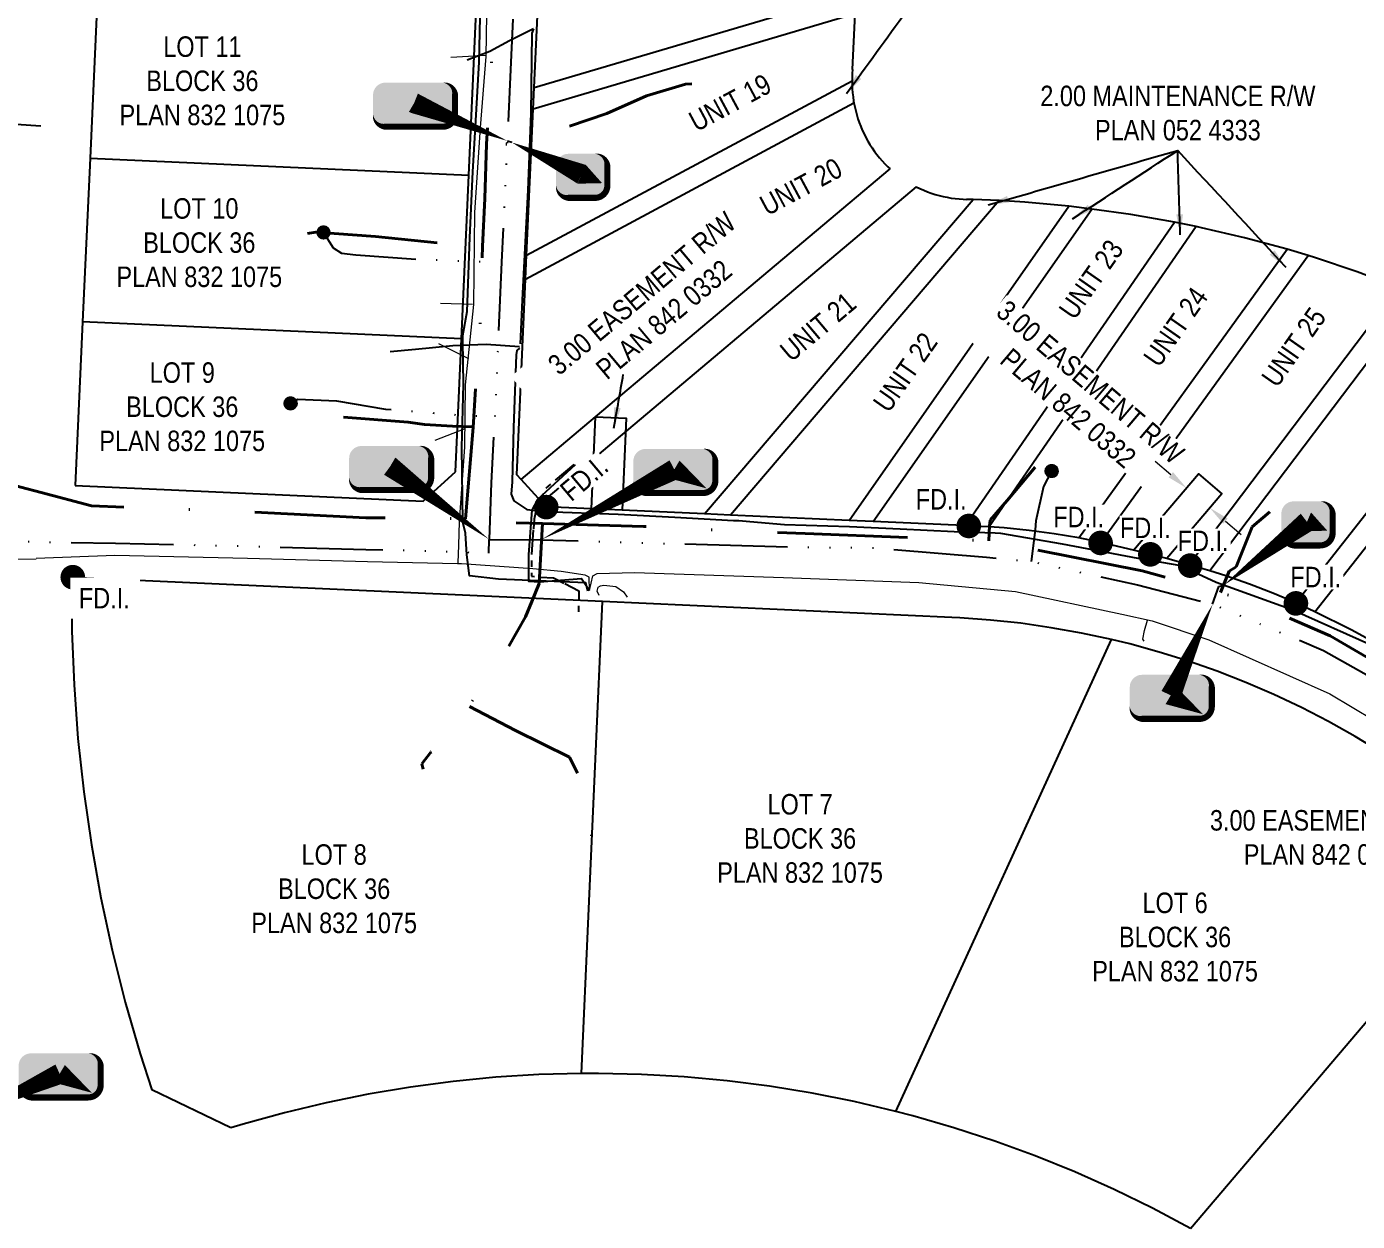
# Model space of a CAD drawing. Extents: x -125270 to -123996, y 6484594 to 6485518.
# Drawn here: x -124976.3 to -124846.5, y 6484872.9 to 6484989.4 of the extents above; entities that cross this region are included whole.
import ezdxf
from ezdxf.enums import TextEntityAlignment as Align

# ---------------------------------------------------------------- set-up
doc = ezdxf.new("R2010")
doc.units = 0
doc.header["$LTSCALE"] = 5
for name, pattern in [('COOP2', [10, 5, -1, 0, -1, 0, -1, 0, -1, 0, -1]), ('DASHDOT', [25.4, 12.7, -6.35, 0, -6.35]), ('POWERLINE5', [7.8, 2.4, -0.6, 0.6, -0.6, 0.6, -0.6, 2.4])]:
    doc.linetypes.add(name, pattern=pattern)
doc.layers.add('AS-FIBRE-OPTIC-TELUS', color=7, linetype='foc-FIBREOP', lineweight=9, true_color=0xff9c38)
for name, color, linetype in [('AS-POWER-EXISTING', 72, 'POWERLINE5'), ('AS-SYMBOL', 7, 'Continuous'), ('AS-TELEPHONE-TELUS', 224, 'foc-TEL'), ('F-RW', 190, 'Continuous'), ('L-MON', 1, 'Continuous'), ('L-TITLEDB', 4, 'Continuous'), ('L-TITLEDB-T', 4, 'Continuous'), ('P-APEX RECON PAY ITEMS', 240, 'Continuous'), ('P-APEX RECON-URBAN', 30, 'COOP2')]:
    doc.layers.add(name, color=color, linetype=linetype)
doc.layers.add('AS-RECON EXISTING', color=151, linetype='DASHDOT', lineweight=40)
doc.layers.add('F-RW-T', color=190, linetype='Continuous', lineweight=9)
doc.layers.add('AS-TELEPHONE-NORTHERN', color=7, linetype='foc-TEL', true_color=0xe8175d)
doc.styles.add('1.8', font='ARIALN.TTF', dxfattribs={"height": 1.8})
doc.styles.add('80L', font='ARIALN.TTF', dxfattribs={"height": 2})
doc.styles.add('foc-LtypeFont', font='ARIALN.TTF', dxfattribs={"height": 7.35})
doc.styles.get("Standard").update_dxf_attribs({"font": 'ARIALN.TTF'})
doc.linetypes.add('foc-FIBREOP', pattern='A,10,-1,["FO",foc-LtypeFont,S=0.2,R=0,X=-0.5,Y=-0.75],-2.75', length=13.75)
doc.linetypes.add('foc-TEL', pattern='A,2,-1,["T",foc-LtypeFont,S=0.2,R=0,X=-0.425,Y=-0.75],-1.24,8', length=12.24)
doc.dimstyles.new('Compass 1 000', dxfattribs={"dimtxt": 1.8, "dimasz": 2, "dimexe": 0.2, "dimexo": 0.0625, "dimgap": 0.5, "dimtad": 0, "dimtih": 1, "dimtoh": 1, "dimzin": 0, "dimdsep": 46, "dimtxsty": '1.8', "dimcen": 0.1, "dimse1": 1, "dimse2": 1, "dimclrd": 256, "dimclrt": 256, "dimaunit": 1, "dimadec": 4, "dimazin": 0, "dimtfac": 0.06, "dimtofl": 0, "dimtmove": 0, "dimatfit": 0, "dimfxl": 0.2, "dimtolj": 1, "dimtzin": 0, "dimlwd": -1, "dimarcsym": 0})

# ---------------------------------------------------------------- blocks, each defined once
blk = doc.blocks.new('fdia')
at = {"color": 255, "const_width": 1}
blk.add_lwpolyline([(-0.5, 0, 1), (0.5, 0, 1)], format="xyb", close=True, dxfattribs=at)
blk = doc.blocks.new('Fdiaa')
blk.add_blockref('fdia', (0, 0))
blk = doc.blocks.new('fdib')
at = {"color": 1, "const_width": 1.6}
blk.add_lwpolyline([(-0.4, 0, 1), (0.4, 0, 1)], format="xyb", close=True, dxfattribs=at)
at = {"color": 1}
blk.add_circle((0, 0), 0.8, dxfattribs=at)
blk = doc.blocks.new('Fdibb')
blk.add_blockref('fdib', (0, 0))
blk = doc.blocks.new('fdicc')
for name in ['Fdibb', 'Fdiaa']:
    blk.add_blockref(name, (0, 0))
blk = doc.blocks.new('FDI')
blk.add_blockref('fdicc', (0, 0))
blk = doc.blocks.new('RISER')
h = blk.add_hatch(color=255)
h.dxf.hatch_style = 1
edge = h.paths.add_edge_path()
edge.add_arc((0, 0), 0.7, 0, 360)
blk.add_hatch(color=13).paths.add_polyline_path([(0.58, -0.15), (-0.58, -0.15, 0.774597)])
at = {"color": 13}
blk.add_line((-0.58, -0.15), (0.58, -0.15), dxfattribs=at)
blk.add_circle((0, 0), 0.6, dxfattribs=at)
blk = doc.blocks.new('*U614')
at = {"true_color": 0xffffa8}
h = blk.add_hatch(color=51, dxfattribs=at)
edge = h.paths.add_edge_path()
edge.add_line((-14, -11.5), (14, -11.5))
edge.add_arc((14, -5.5), 6, 270, 360)
edge.add_line((20, -5.5), (20, 4))
edge.add_arc((14, 4), 6, 0, 90)
edge.add_line((14, 10), (-14, 10))
edge.add_arc((-14, 4), 6, 90, 180)
edge.add_line((-20, 4), (-20, -5.5))
edge.add_arc((-14, -5.5), 6, 180, 270)
at = {"color": 240, "flags": 128}
blk.add_lwpolyline([(-14, -11.5, 3, 3, 0), (14, -11.5, 3, 3, 0.414214), (20, -5.5, 3, 3, 0), (20, 4, 3, 0, 0.414214), (14, 10, 0, 0, 0), (-14, 10, 0, 0, 0.414214), (-20, 4, 0, 0, 0), (-20, -5.5, 0, 3, 0.414214)], format="xyseb", close=True, dxfattribs=at)
for points in [[(45.6, -18.45, 0, 10, 0), (0, 0, 5, 5, 0)], [(15.69, -9.24, 0, 10, 0), (0, 0, 5, 5, 0)]]:
    blk.add_lwpolyline(points, format="xyseb", dxfattribs=at)
at = {"color": 4, "lineweight": 30, "flags": 104}
blk.add_attdef('OTHER', text='', height=10, dxfattribs=at).set_placement((-0.29, 0), align=Align.MIDDLE_CENTER)
blk = doc.blocks.new('*U615')
at = {"true_color": 0xffffa8}
h = blk.add_hatch(color=51, dxfattribs=at)
edge = h.paths.add_edge_path()
edge.add_line((-6.5, -11.5), (6.5, -11.5))
edge.add_arc((6.5, -5.5), 6, 270, 360)
edge.add_line((12.5, -5.5), (12.5, 4))
edge.add_arc((6.5, 4), 6, 0, 90)
edge.add_line((6.5, 10), (-6.5, 10))
edge.add_arc((-6.5, 4), 6, 90, 180)
edge.add_line((-12.5, 4), (-12.5, -5.5))
edge.add_arc((-6.5, -5.5), 6, 180, 270)
at = {"color": 240, "flags": 128}
for points in [[(-34.15, 15.55, 0, 10, 0), (0, 0, 5, 5, 0)], [(9.93, -4.32, 0, 10, 0), (0, 0, 5, 5, 0)]]:
    blk.add_lwpolyline(points, format="xyseb", dxfattribs=at)
blk.add_lwpolyline([(-6.5, -11.5, 3, 3, 0), (6.5, -11.5, 3, 3, 0.414214), (12.5, -5.5, 3, 3, 0), (12.5, 4, 3, 0, 0.414214), (6.5, 10, 0, 0, 0), (-6.5, 10, 0, 0, 0.414214), (-12.5, 4, 0, 0, 0), (-12.5, -5.5, 0, 3, 0.414214)], format="xyseb", close=True, dxfattribs=at)
at = {"color": 4, "lineweight": 30, "flags": 104}
blk.add_attdef('OTHER', text='', height=10, dxfattribs=at).set_placement((-0.29, 0), align=Align.MIDDLE_CENTER)
blk = doc.blocks.new('*U616')
at = {"true_color": 0xffffa8}
h = blk.add_hatch(color=51, dxfattribs=at)
edge = h.paths.add_edge_path()
edge.add_line((-14, -11.5), (14, -11.5))
edge.add_arc((14, -5.5), 6, 270, 360)
edge.add_line((20, -5.5), (20, 4))
edge.add_arc((14, 4), 6, 0, 90)
edge.add_line((14, 10), (-14, 10))
edge.add_arc((-14, 4), 6, 90, 180)
edge.add_line((-20, 4), (-20, -5.5))
edge.add_arc((-14, -5.5), 6, 180, 270)
at = {"color": 240, "flags": 128}
blk.add_lwpolyline([(-14, -11.5, 3, 3, 0), (14, -11.5, 3, 3, 0.414214), (20, -5.5, 3, 3, 0), (20, 4, 3, 0, 0.414214), (14, 10, 0, 0, 0), (-14, 10, 0, 0, 0.414214), (-20, 4, 0, 0, 0), (-20, -5.5, 0, 3, 0.414214)], format="xyseb", close=True, dxfattribs=at)
for points in [[(48.37, -35.62, 0, 10, 0), (0, 0, 5, 5, 0)], [(15.69, -9.24, 0, 10, 0), (0, 0, 5, 5, 0)]]:
    blk.add_lwpolyline(points, format="xyseb", dxfattribs=at)
at = {"color": 4, "lineweight": 30, "flags": 104}
blk.add_attdef('OTHER', text='', height=10, dxfattribs=at).set_placement((-0.29, 0), align=Align.MIDDLE_CENTER)
blk = doc.blocks.new('*U617')
at = {"true_color": 0xffffa8}
h = blk.add_hatch(color=51, dxfattribs=at)
edge = h.paths.add_edge_path()
edge.add_line((-14, -11.5), (14, -11.5))
edge.add_arc((14, -5.5), 6, 270, 360)
edge.add_line((20, -5.5), (20, 4))
edge.add_arc((14, 4), 6, 0, 90)
edge.add_line((14, 10), (-14, 10))
edge.add_arc((-14, 4), 6, 90, 180)
edge.add_line((-20, 4), (-20, -5.5))
edge.add_arc((-14, -5.5), 6, 180, 270)
at = {"color": 240, "flags": 128}
blk.add_lwpolyline([(-14, -11.5, 3, 3, 0), (14, -11.5, 3, 3, 0.414214), (20, -5.5, 3, 3, 0), (20, 4, 3, 0, 0.414214), (14, 10, 0, 0, 0), (-14, 10, 0, 0, 0.414214), (-20, 4, 0, 0, 0), (-20, -5.5, 0, 3, 0.414214)], format="xyseb", close=True, dxfattribs=at)
for points in [[(-65.09, -34.36, 0, 10, 0), (0, 0, 5, 5, 0)], [(15.69, -9.24, 0, 10, 0), (0, 0, 5, 5, 0)]]:
    blk.add_lwpolyline(points, format="xyseb", dxfattribs=at)
at = {"color": 4, "lineweight": 30, "flags": 104}
blk.add_attdef('OTHER', text='', height=10, dxfattribs=at).set_placement((-0.29, 0), align=Align.MIDDLE_CENTER)
blk = doc.blocks.new('*U619')
at = {"true_color": 0xffffa8}
h = blk.add_hatch(color=51, dxfattribs=at)
edge = h.paths.add_edge_path()
edge.add_line((-6.5, -11.5), (6.5, -11.5))
edge.add_arc((6.5, -5.5), 6, 270, 360)
edge.add_line((12.5, -5.5), (12.5, 4))
edge.add_arc((6.5, 4), 6, 0, 90)
edge.add_line((6.5, 10), (-6.5, 10))
edge.add_arc((-6.5, 4), 6, 90, 180)
edge.add_line((-12.5, 4), (-12.5, -5.5))
edge.add_arc((-6.5, -5.5), 6, 180, 270)
at = {"color": 240, "flags": 128}
blk.add_lwpolyline([(-6.5, -11.5, 3, 3, 0), (6.5, -11.5, 3, 3, 0.414214), (12.5, -5.5, 3, 3, 0), (12.5, 4, 3, 0, 0.414214), (6.5, 10, 0, 0, 0), (-6.5, 10, 0, 0, 0.414214), (-12.5, 4, 0, 0, 0), (-12.5, -5.5, 0, 3, 0.414214)], format="xyseb", close=True, dxfattribs=at)
for points in [[(-40.6, -30.86, 0, 10, 0), (0, 0, 5, 5, 0)], [(9.93, -4.32, 0, 10, 0), (0, 0, 5, 5, 0)]]:
    blk.add_lwpolyline(points, format="xyseb", dxfattribs=at)
at = {"color": 4, "lineweight": 30, "flags": 104}
blk.add_attdef('OTHER', text='', height=10, dxfattribs=at).set_placement((-0.29, 0), align=Align.MIDDLE_CENTER)
blk = doc.blocks.new('*U618')
at = {"true_color": 0xffffa8}
h = blk.add_hatch(color=51, dxfattribs=at)
edge = h.paths.add_edge_path()
edge.add_line((-14, -11.5), (14, -11.5))
edge.add_arc((14, -5.5), 6, 270, 360)
edge.add_line((20, -5.5), (20, 4))
edge.add_arc((14, 4), 6, 0, 90)
edge.add_line((14, 10), (-14, 10))
edge.add_arc((-14, 4), 6, 90, 180)
edge.add_line((-20, 4), (-20, -5.5))
edge.add_arc((-14, -5.5), 6, 180, 270)
at = {"color": 240, "flags": 128}
for points in [[(20.42, 44.42, 0, 10, 0), (0, 0, 5, 5, 0)], [(15.69, -9.24, 0, 10, 0), (0, 0, 5, 5, 0)]]:
    blk.add_lwpolyline(points, format="xyseb", dxfattribs=at)
blk.add_lwpolyline([(-14, -11.5, 3, 3, 0), (14, -11.5, 3, 3, 0.414214), (20, -5.5, 3, 3, 0), (20, 4, 3, 0, 0.414214), (14, 10, 0, 0, 0), (-14, 10, 0, 0, 0.414214), (-20, 4, 0, 0, 0), (-20, -5.5, 0, 3, 0.414214)], format="xyseb", close=True, dxfattribs=at)
at = {"color": 4, "lineweight": 30, "flags": 104}
blk.add_attdef('OTHER', text='', height=10, dxfattribs=at).set_placement((-0.29, 0), align=Align.MIDDLE_CENTER)
blk = doc.blocks.new('*U641')
at = {"true_color": 0xffffa8}
h = blk.add_hatch(color=51, dxfattribs=at)
edge = h.paths.add_edge_path()
edge.add_line((-14, -11.5), (14, -11.5))
edge.add_arc((14, -5.5), 6, 270, 360)
edge.add_line((20, -5.5), (20, 4))
edge.add_arc((14, 4), 6, 0, 90)
edge.add_line((14, 10), (-14, 10))
edge.add_arc((-14, 4), 6, 90, 180)
edge.add_line((-20, 4), (-20, -5.5))
edge.add_arc((-14, -5.5), 6, 180, 270)
at = {"color": 240, "flags": 128}
blk.add_lwpolyline([(-14, -11.5, 3, 3, 0), (14, -11.5, 3, 3, 0.414214), (20, -5.5, 3, 3, 0), (20, 4, 3, 0, 0.414214), (14, 10, 0, 0, 0), (-14, 10, 0, 0, 0.414214), (-20, 4, 0, 0, 0), (-20, -5.5, 0, 3, 0.414214)], format="xyseb", close=True, dxfattribs=at)
for points in [[(-50.62, -22.8, 0, 10, 0), (0, 0, 5, 5, 0)], [(15.69, -9.24, 0, 10, 0), (0, 0, 5, 5, 0)]]:
    blk.add_lwpolyline(points, format="xyseb", dxfattribs=at)
at = {"color": 4, "lineweight": 30, "flags": 104}
blk.add_attdef('OTHER', text='', height=10, dxfattribs=at).set_placement((-0.29, 0), align=Align.MIDDLE_CENTER)

msp = doc.modelspace()

# ---------------------------------------------------------------- linework, layer by layer
at = {"layer": 'AS-FIBRE-OPTIC-TELUS', "ltscale": 0.2, "flags": 128}
for points in [[(-124972.165, 6485214.429), (-124964.029, 6485205.454), (-124960.994, 6485202.074), (-124956.632, 6485196.54), (-124952.099, 6485190.029), (-124946.732, 6485181.457), (-124943.605, 6485175.897), (-124940.15, 6485168.964), (-124938.691, 6485165.218), (-124937.276, 6485162.337), (-124934.532, 6485155.477), (-124931.728, 6485146.335), (-124929.576, 6485137.846), (-124928.687, 6485131.471), (-124928.07, 6485129.261), (-124927.854, 6485126.714), (-124927.594, 6485121.755), (-124926.902, 6485118.532), (-124926.289, 6485114.466), (-124925.871, 6485109.737), (-124925.271, 6485104.07), (-124925.458, 6485096.416), (-124925.91, 6485087.108), (-124926.576, 6485076.794), (-124926.591, 6485071.653), (-124926.897, 6485064.964), (-124927.201, 6485054.804), (-124927.519, 6485046.204), (-124928.151, 6485036.179), (-124928.83, 6485031.946), (-124929.659, 6485026.302), (-124930.008, 6485017.487), (-124930.64, 6485006.921), (-124930.933, 6485002.789), (-124930.783, 6484999.474), (-124931.413, 6484992.657), (-124931.526, 6484986.509), (-124932.087, 6484979.574), (-124932.62, 6484971.288), (-124932.712, 6484962.314), (-124933.532, 6484954.471), (-124933.593, 6484948.413), (-124934.13, 6484941.097), (-124934.18, 6484938.815), (-124934.268, 6484937.095)], [(-124931.502, 6484986.586), (-124934.944, 6484986.406)], [(-124932.813, 6484962.295), (-124935.934, 6484962.404)], [(-124933.184, 6484957.018), (-124936.113, 6484958.458)], [(-124933.571, 6484950.189), (-124936.494, 6484949.046)], [(-124921.415, 6484934.406), (-124921.432, 6484935.718), (-124921.845, 6484935.903), (-124924.188, 6484936.256), (-124926.924, 6484936.517), (-124933.882, 6484936.996), (-124934.294, 6484937.02), (-124943.051, 6484937.204), (-124954.751, 6484937.516), (-124967.693, 6484937.822), (-124975.37, 6484937.515)], [(-124988.455, 6484892.354), (-124987.745, 6484892.842), (-124987.532, 6484893.557), (-124989.175, 6484900.663), (-124990.757, 6484911.024), (-124991.421, 6484919.155), (-124991.936, 6484927.294), (-124992.328, 6484934.242), (-124992.24, 6484937.519), (-124981.887, 6484937.385), (-124975.376, 6484937.487)], [(-124921.42, 6484934.399), (-124921.074, 6484935.838), (-124920.663, 6484936.05), (-124917.027, 6484936.149), (-124902.474, 6484935.666), (-124889.293, 6484935.178), (-124879.867, 6484934.311), (-124869.488, 6484932.094), (-124866.541, 6484931.434), (-124860.991, 6484929.601), (-124849.186, 6484924.327), (-124842.657, 6484920.424), (-124832.315, 6484913.422), (-124820.126, 6484903.596), (-124811.644, 6484896.228), (-124807.097, 6484892.391), (-124801.239, 6484886.902), (-124794.203, 6484880.954), (-124788.827, 6484876.641), (-124784.345, 6484873.305), (-124783.673, 6484872.42), (-124783.484, 6484871.807), (-124783.507, 6484870.95), (-124784.225, 6484870.01)], [(-124920.458, 6484933.926), (-124920.67, 6484934.351), (-124920.571, 6484934.716), (-124920.347, 6484934.856), (-124920.026, 6484934.919), (-124918.826, 6484934.804), (-124918.098, 6484934.264), (-124917.732, 6484933.755)], [(-124867.314, 6484929.453), (-124867.454, 6484929.67), (-124867.29, 6484930.498), (-124866.975, 6484931.508)]]:
    msp.add_lwpolyline(points, dxfattribs=at)
at = {"layer": 'AS-POWER-EXISTING', "ltscale": 0.2, "flags": 128}
for points in [[(-124993.065, 6484980.56), (-124990.205, 6484980.816), (-124988.618, 6484980.58), (-124974.764, 6484979.719)], [(-124922.923, 6484946.708), (-124925.654, 6484944.391), (-124926.559, 6484942.596), (-124926.819, 6484941.379), (-124927.081, 6484937.525), (-124927.072, 6484935.809), (-124926.54, 6484935.741), (-124924.906, 6484935.635), (-124922.455, 6484934.388), (-124922.474, 6484932.301)]]:
    msp.add_lwpolyline(points, dxfattribs=at)
at = {"layer": 'AS-RECON EXISTING', "ltscale": 0.2, "flags": 128}
for points in [[(-124933.505, 6484941.413), (-124932.753, 6484950.316), (-124932.506, 6484954.642), (-124932.041, 6484960.864), (-124931.842, 6484967.972), (-124931.628, 6484972.655), (-124931.456, 6484977.938), (-124931.164, 6484982.947), (-124930.778, 6484988.778), (-124930.255, 6484998.386), (-124930.267, 6484999.689), (-124930.14, 6485005.557), (-124930.02, 6485006.924), (-124929.861, 6485008.558), (-124929.781, 6485009.893), (-124929.651, 6485013.799), (-124929.414, 6485020.493), (-124929.138, 6485025.183), (-124928.889, 6485031.235), (-124928.624, 6485037.863), (-124928.408, 6485042.857), (-124928.298, 6485046.299), (-124928.099, 6485050.609), (-124927.867, 6485053.9), (-124927.39, 6485059.136), (-124927.231, 6485062.522), (-124927.217, 6485065.707), (-124927.203, 6485068.168), (-124927.192, 6485071.254), (-124927.089, 6485076.793), (-124926.827, 6485086.54), (-124926.472, 6485090.292), (-124926.242, 6485096.422), (-124926.109, 6485100.064), (-124925.861, 6485105.35), (-124925.854, 6485109.497), (-124925.968, 6485112.852), (-124926.263, 6485117.256), (-124926.391, 6485118.946), (-124926.577, 6485122.973), (-124927.523, 6485130.462), (-124928.402, 6485135.289), (-124928.685, 6485136.666), (-124929.674, 6485141.373), (-124931.524, 6485147.733), (-124932.645, 6485151.526), (-124933.898, 6485155.378), (-124935.39, 6485159.305), (-124939.256, 6485168.751), (-124940.755, 6485172.034), (-124941.334, 6485173.056), (-124944.402, 6485178.941), (-124947.821, 6485184.626), (-124950.355, 6485188.675), (-124951.174, 6485190.011), (-124955.28, 6485195.881), (-124956.223, 6485197.077), (-124957.759, 6485199.555), (-124959.946, 6485202.03), (-124961.444, 6485203.803), (-124963.148, 6485206.115), (-124966.752, 6485210.403), (-124971.408, 6485215.011), (-124972.287, 6485215.912), (-124973.679, 6485217.286), (-124974.971, 6485218.611), (-124980.649, 6485223.036), (-124987.228, 6485228.185), (-124995.097, 6485233.505), (-125003.243, 6485238.366), (-125008.462, 6485241.298), (-125009.369, 6485241.821), (-125012.344, 6485243.109), (-125018.946, 6485246.133), (-125024.942, 6485248.603), (-125031.873, 6485250.919), (-125035.607, 6485252.183), (-125038.291, 6485253.055), (-125047.857, 6485255.271), (-125057.939, 6485256.851), (-125065.018, 6485257.816), (-125074.701, 6485258.549), (-125086.294, 6485258.885), (-125087.82, 6485259.073), (-125091.44, 6485259.315), (-125102.132, 6485259.542)], [(-124911.414, 6484983.824), (-124912.06, 6484983.796), (-124915.838, 6484982.672), (-124919.711, 6484980.946), (-124923.45, 6484979.665), (-124926.224, 6484978.887), (-124927.969, 6484978.436), (-124929.562, 6484977.928), (-124930.586, 6484977.942), (-124931.416, 6484977.99)], [(-124948.912, 6484969.236), (-124948.111, 6484969.351), (-124942.27, 6484968.922), (-124935.364, 6484968.215), (-124933.083, 6484967.945), (-124931.863, 6484967.986)], [(-124552.438, 6484894.066), (-124555.663, 6484890.231), (-124560.559, 6484884.41), (-124564.029, 6484880.374), (-124567.622, 6484876.218), (-124570.27, 6484873.192), (-124579.018, 6484862.86), (-124587.368, 6484852.933), (-124590.918, 6484849.093), (-124595.652, 6484843.309), (-124601.859, 6484835.451), (-124608.743, 6484827.845), (-124614.999, 6484820.254), (-124624.179, 6484809.226), (-124631.115, 6484802.579), (-124632.492, 6484801.59), (-124640.65, 6484796.018), (-124643.859, 6484794.156), (-124648.595, 6484792.599), (-124657.654, 6484790.864), (-124664.177, 6484790.654), (-124671.779, 6484791.382), (-124677.544, 6484792.57), (-124682.272, 6484794.111), (-124685.901, 6484795.659), (-124689.157, 6484797.747), (-124692.446, 6484800.334), (-124697.532, 6484804.947), (-124703.548, 6484809.916), (-124710.018, 6484815.425), (-124715.565, 6484820.186), (-124720.838, 6484824.648), (-124728.945, 6484831.632), (-124732.665, 6484834.928), (-124734.479, 6484836.429), (-124743.398, 6484843.818), (-124751.098, 6484850.452), (-124751.138, 6484850.449), (-124756.415, 6484855.365), (-124764.989, 6484862.578), (-124776.197, 6484871.825), (-124790.881, 6484884.479), (-124792.716, 6484885.768), (-124799.129, 6484891.068), (-124801.576, 6484893.283), (-124809.248, 6484899.914), (-124818.229, 6484907.42), (-124825.109, 6484913.515), (-124829.805, 6484917.345), (-124834.699, 6484920.971), (-124841.432, 6484925.454), (-124849.177, 6484929.982), (-124856.348, 6484933.079), (-124859.847, 6484934.192), (-124867.504, 6484936.324), (-124882.462, 6484939.269), (-124886.587, 6484939.422), (-124900.376, 6484939.968), (-124908.326, 6484940.281), (-124916.138, 6484940.659), (-124925.988, 6484940.954), (-124929.541, 6484941.025), (-124933.481, 6484941.416), (-124943.239, 6484941.51), (-124955.094, 6484942.083), (-124969.972, 6484942.676), (-124974.897, 6484943.975), (-124976.863, 6484944.495), (-124990.129, 6484948.041), (-124993.772, 6484948.908), (-124993.786, 6484948.888), (-124999.587, 6484949.695), (-125000.762, 6484949.834), (-125003.674, 6484950.205), (-125004.808, 6484950.322), (-125010.519, 6484950.881), (-125014.084, 6484951.749), (-125022.278, 6484952.301), (-125025.205, 6484952.836), (-125028.633, 6484953.429), (-125032.727, 6484954.725), (-125038.061, 6484955.265), (-125044.894, 6484956.251), (-125048.597, 6484956.665), (-125053.805, 6484957.362), (-125061.569, 6484958.364), (-125062.924, 6484957.617), (-125066.982, 6484956.144), (-125075.011, 6484957.508), (-125076.985, 6484957.635), (-125079.677, 6484957.84), (-125081.667, 6484958.062)], [(-124932.76, 6484950.361), (-124934.76, 6484950.433), (-124937.488, 6484950.614), (-124939.101, 6484950.83), (-124946.883, 6484951.427), (-124950.588, 6484952.589)], [(-124882.459, 6484939.262), (-124882.395, 6484940.731), (-124882.34, 6484941.278), (-124880.657, 6484943.195), (-124877.947, 6484946.43)], [(-124855.045, 6484942.071), (-124856.764, 6484940.61), (-124858.344, 6484936.728), (-124859.02, 6484936.306), (-124859.85, 6484934.2)], [(-124925.991, 6484940.977), (-124926.305, 6484935.094), (-124927.018, 6484933.338), (-124927.661, 6484931.847), (-124929.711, 6484928.22), (-124931.831, 6484924.968), (-124934.502, 6484921.426), (-124936.87, 6484918.626), (-124937.777, 6484917.486), (-124937.644, 6484916.974)], [(-124933.122, 6484923.082), (-124928.643, 6484920.75), (-124923.354, 6484918.157), (-124921.114, 6484913.525), (-124921.271, 6484909.155), (-124922.001, 6484907.116)]]:
    msp.add_lwpolyline(points, dxfattribs=at)
at = {"layer": 'AS-TELEPHONE-NORTHERN', "ltscale": 0.2, "flags": 128}
for points in [[(-124926.868, 6484989.197), (-124929.222, 6484988.012), (-124931.137, 6484986.99), (-124933.327, 6484986.124)], [(-124928.136, 6484958.473), (-124927.949, 6484962.751), (-124927.389, 6484973.467), (-124927.109, 6484980.937), (-124927.016, 6484988.764), (-124926.827, 6484989.179)], [(-124928.234, 6484958.169), (-124931.486, 6484958.408), (-124934.731, 6484958.259), (-124938.386, 6484957.919), (-124940.867, 6484957.673)], [(-124928.221, 6484958.049), (-124928.499, 6484957.801), (-124928.55, 6484957.394), (-124928.808, 6484950.3), (-124928.967, 6484944.997), (-124929.05, 6484943.816), (-124928.8, 6484943.159), (-124927.521, 6484942.294), (-124925.801, 6484942.108), (-124918.622, 6484941.843), (-124913.084, 6484941.565), (-124907.373, 6484941.249), (-124906.846, 6484941.232), (-124905.756, 6484941.122), (-124902.396, 6484940.849), (-124896.056, 6484940.664), (-124891.1, 6484940.415), (-124885.843, 6484940.15), (-124881.826, 6484940.044), (-124881.311, 6484939.996), (-124875.312, 6484938.944), (-124867.913, 6484937.566), (-124864.289, 6484936.939), (-124863.795, 6484936.829), (-124860.28, 6484935.232), (-124852.812, 6484932.513), (-124845.1, 6484929.085)]]:
    msp.add_lwpolyline(points, dxfattribs=at)
at = {"layer": 'AS-TELEPHONE-TELUS', "ltscale": 0.2, "flags": 128}
for points in [[(-124921.587, 6484934.349), (-124921.78, 6484935.152), (-124930.287, 6484935.502), (-124933.103, 6484935.822), (-124933.363, 6484937.888), (-124933.512, 6484940.014), (-124933.774, 6484941.085), (-124933.866, 6484948.36), (-124933.711, 6484954.529), (-124933.763, 6484958.802), (-124933.749, 6484959.284), (-124933.331, 6484961.629), (-124933.07, 6484968.841), (-124932.796, 6484975.233), (-124932.544, 6484979.655), (-124932.169, 6484985.948), (-124932.074, 6484990.324), (-124932.102, 6484991.049), (-124931.523, 6484996.054), (-124931.475, 6485002.196), (-124930.995, 6485009.639), (-124930.743, 6485014.931), (-124930.395, 6485020.339), (-124930.493, 6485022.751), (-124930.496, 6485023.23), (-124930.229, 6485024.597), (-124930.03, 6485026.488), (-124930.123, 6485028.588), (-124930.142, 6485030.947), (-124929.936, 6485034.42), (-124929.391, 6485040.47), (-124929.094, 6485043.034), (-124929.076, 6485045.309), (-124929.151, 6485048.439), (-124929.139, 6485050.492), (-124929.128, 6485052.047), (-124929.1, 6485054.478), (-124928.97, 6485054.988), (-124928.462, 6485056.638), (-124928.871, 6485059.696), (-124928.842, 6485062.404), (-124928.742, 6485064.513), (-124928.605, 6485066.899), (-124927.785, 6485071.461), (-124928.761, 6485072.795), (-124929.736, 6485074.033), (-124930.516, 6485074.488), (-124932.975, 6485074.735)], [(-124922.814, 6484946.649), (-124926.468, 6484943.299), (-124927.037, 6484942.241), (-124927.351, 6484937.919), (-124927.343, 6484935.33), (-124926.275, 6484935.248), (-124922.203, 6484935.583), (-124921.414, 6484934.398)]]:
    msp.add_lwpolyline(points, dxfattribs=at)
at = {"layer": 'F-RW', "ltscale": 0.2, "flags": 128}
for points in [[(-124926.812, 6484983.47), (-124895.413, 6484992.769)], [(-124927.542, 6484967.105), (-124895.791, 6484984.132)], [(-124910.186, 6484941.871), (-124883.995, 6484972.542)], [(-124896.097, 6484941.234), (-124874.665, 6484971.91)], [(-124884.779, 6484940.722), (-124864.36, 6484970.335)], [(-124873.689, 6484939.529), (-124853.352, 6484967.686)], [(-124862.95, 6484936.916), (-124842.496, 6484963.963)], [(-124852.513, 6484933.189), (-124832.046, 6484959.261)], [(-124921.229, 6484942.371), (-124920.823, 6484951.356), (-124917.827, 6484951.221), (-124918.234, 6484942.235)], [(-124868.333, 6484938.353), (-124862.018, 6484945.78), (-124859.734, 6484943.838), (-124865.096, 6484937.532)]]:
    msp.add_lwpolyline(points, dxfattribs=at)
at = {"layer": 'F-RW-T', "linetype": 'Continuous'}
msp.add_solid([(-124864.494, 6484945.954), (-124864.925, 6484945.446), (-124863.187, 6484944.405)], dxfattribs=at)
at = {"layer": 'L-TITLEDB', "ltscale": 0.2, "flags": 128}
for points in [[(-124925.644, 6484942.57), (-124926.062, 6484943.028), (-124928.085, 6484945.242), (-124928.504, 6484945.701), (-124927.646, 6484964.784), (-124927.542, 6484967.105), (-124926.906, 6484981.358), (-124926.812, 6484983.47), (-124926.107, 6484998.885), (-124926.017, 6485000.881), (-124925.611, 6485009.864), (-124925.521, 6485011.861), (-124925.117, 6485020.844), (-124925.026, 6485022.841), (-124924.621, 6485031.823), (-124924.531, 6485033.82), (-124924.126, 6485042.803), (-124924.036, 6485044.801), (-124923.633, 6485053.783), (-124923.542, 6485055.78), (-124923.137, 6485064.763), (-124923.047, 6485066.759), (-124922.641, 6485075.743), (-124922.127, 6485087.681)], [(-124925.644, 6484942.57), (-124926.062, 6484943.028), (-124928.085, 6484945.242), (-124928.504, 6484945.701), (-124927.646, 6484964.784), (-124927.542, 6484967.105), (-124926.906, 6484981.358), (-124926.812, 6484983.47), (-124926.107, 6484998.885), (-124926.017, 6485000.881), (-124925.611, 6485009.864), (-124925.521, 6485011.861), (-124925.117, 6485020.844), (-124925.026, 6485022.841), (-124924.621, 6485031.823), (-124924.531, 6485033.82), (-124924.126, 6485042.803), (-124924.036, 6485044.801), (-124923.633, 6485053.783), (-124923.542, 6485055.78), (-124923.137, 6485064.763), (-124923.047, 6485066.759), (-124922.641, 6485075.743), (-124922.127, 6485087.681)], [(-124968.685, 6485008.539), (-124969.406, 6484992.566), (-124970.127, 6484976.592), (-124970.848, 6484960.62), (-124971.569, 6484944.646)], [(-124934.494, 6484945.971), (-124933.908, 6484958.949), (-124933.187, 6484974.923), (-124932.466, 6484990.896), (-124931.745, 6485006.869)], [(-124895.506, 6484990.658), (-124926.906, 6484981.358)], [(-124895.747, 6484985.239), (-124895.506, 6484990.658)], [(-124895.747, 6484985.239), (-124895.775, 6484984.842), (-124895.789, 6484984.445), (-124895.791, 6484984.132)], [(-124895.791, 6484984.132), (-124895.789, 6484983.734), (-124895.774, 6484983.337), (-124895.745, 6484982.941), (-124895.701, 6484982.545), (-124895.645, 6484982.152), (-124895.612, 6484981.962)], [(-124927.646, 6484964.784), (-124895.612, 6484981.962)], [(-124895.612, 6484981.962), (-124895.536, 6484981.572), (-124895.447, 6484981.184), (-124895.345, 6484980.8), (-124895.229, 6484980.42), (-124895.1, 6484980.044), (-124894.958, 6484979.672), (-124894.802, 6484979.306), (-124894.635, 6484978.946), (-124894.455, 6484978.591), (-124894.262, 6484978.243), (-124894.058, 6484977.903), (-124893.841, 6484977.569), (-124893.614, 6484977.243), (-124893.374, 6484976.925), (-124893.125, 6484976.616), (-124892.864, 6484976.316), (-124892.593, 6484976.025), (-124892.312, 6484975.743), (-124892.093, 6484975.537)], [(-124970.127, 6484976.592), (-124933.187, 6484974.923)], [(-124928.085, 6484945.242), (-124920.823, 6484951.356), (-124892.093, 6484975.537)], [(-124889.533, 6484973.781), (-124926.062, 6484943.028)], [(-124889.533, 6484973.781), (-124889.175, 6484973.608), (-124888.811, 6484973.447), (-124888.442, 6484973.3), (-124888.068, 6484973.165), (-124887.689, 6484973.044), (-124887.307, 6484972.935), (-124886.921, 6484972.84), (-124886.532, 6484972.759), (-124886.14, 6484972.691), (-124885.746, 6484972.637), (-124885.35, 6484972.597), (-124884.954, 6484972.571), (-124884.649, 6484972.56)], [(-124881.455, 6484972.44), (-124907.657, 6484941.757)], [(-124893.735, 6484941.129), (-124872.418, 6484971.609)], [(-124883.995, 6484972.542), (-124884.649, 6484972.56)], [(-124881.455, 6484972.44), (-124883.995, 6484972.542)], [(-124874.665, 6484971.91), (-124878.956, 6484972.289), (-124881.455, 6484972.44)], [(-124872.418, 6484971.609), (-124874.665, 6484971.91)], [(-124864.36, 6484970.335), (-124868.603, 6484971.074), (-124872.418, 6484971.609)], [(-124862.229, 6484969.906), (-124864.36, 6484970.335)], [(-124862.229, 6484969.906), (-124882.426, 6484940.611)], [(-124853.352, 6484967.686), (-124857.509, 6484968.813), (-124861.703, 6484969.794), (-124862.229, 6484969.906)], [(-124851.325, 6484967.075), (-124853.352, 6484967.686)], [(-124871.538, 6484939.089), (-124851.325, 6484967.075)], [(-124842.496, 6484963.963), (-124846.528, 6484965.478), (-124850.611, 6484966.851), (-124851.325, 6484967.075)], [(-124840.577, 6484963.185), (-124860.897, 6484936.313)], [(-124933.908, 6484958.949), (-124970.848, 6484960.62)], [(-124850.65, 6484932.322), (-124830.224, 6484958.301)], [(-124937.624, 6484943.112), (-124934.494, 6484945.971)], [(-124971.569, 6484944.646), (-124937.624, 6484943.112)], [(-124910.186, 6484941.871), (-124918.234, 6484942.235), (-124919.694, 6484942.295), (-124921.229, 6484942.371), (-124925.644, 6484942.57)], [(-124910.186, 6484941.871), (-124918.234, 6484942.235), (-124919.694, 6484942.295), (-124921.229, 6484942.371), (-124925.644, 6484942.57)], [(-124871.538, 6484939.089), (-124873.689, 6484939.529), (-124876.101, 6484939.94), (-124878.526, 6484940.266), (-124880.961, 6484940.507), (-124882.426, 6484940.611), (-124884.779, 6484940.722), (-124885.673, 6484940.764), (-124893.735, 6484941.129), (-124896.097, 6484941.234), (-124907.657, 6484941.757), (-124910.186, 6484941.871)], [(-124871.538, 6484939.089), (-124873.689, 6484939.529), (-124876.101, 6484939.94), (-124878.525, 6484940.266), (-124880.96, 6484940.507), (-124882.426, 6484940.611), (-124884.779, 6484940.722), (-124885.673, 6484940.764), (-124893.735, 6484941.129), (-124896.097, 6484941.234), (-124907.657, 6484941.757), (-124910.186, 6484941.871)], [(-124862.95, 6484936.916), (-124865.096, 6484937.532), (-124866.938, 6484937.995), (-124868.333, 6484938.353), (-124871.538, 6484939.089)], [(-124862.95, 6484936.916), (-124865.096, 6484937.532), (-124866.938, 6484937.995), (-124868.333, 6484938.353), (-124871.538, 6484939.089)], [(-124831.699, 6484920.789), (-124833.267, 6484922.032), (-124835.242, 6484923.498), (-124837.267, 6484924.894), (-124839.339, 6484926.219), (-124840.933, 6484927.17), (-124842.687, 6484928.171), (-124847.133, 6484930.566), (-124850.65, 6484932.322), (-124852.513, 6484933.189), (-124854.764, 6484934.149), (-124857.047, 6484935.029), (-124859.359, 6484935.83), (-124860.897, 6484936.313), (-124862.95, 6484936.916)], [(-124828.736, 6484918.369), (-124831.282, 6484920.461), (-124831.699, 6484920.789), (-124833.267, 6484922.032), (-124835.242, 6484923.498), (-124837.266, 6484924.894), (-124839.338, 6484926.218), (-124840.933, 6484927.17), (-124842.687, 6484928.171), (-124847.133, 6484930.566), (-124850.65, 6484932.322), (-124852.513, 6484933.189), (-124854.763, 6484934.149), (-124857.046, 6484935.029), (-124859.358, 6484935.829), (-124860.897, 6484936.313), (-124862.95, 6484936.916)], [(-124971.903, 6484935.66), (-124971.887, 6484930.425), (-124971.688, 6484925.194), (-124971.307, 6484919.973), (-124970.743, 6484914.769), (-124969.999, 6484909.588), (-124969.074, 6484904.435), (-124967.97, 6484899.318), (-124966.687, 6484894.243), (-124965.229, 6484889.216), (-124964.1, 6484885.716)], [(-124886.079, 6484931.778), (-124920.135, 6484933.319), (-124971.903, 6484935.66)], [(-124922.177, 6484887.296), (-124920.135, 6484933.319)], [(-124870.506, 6484929.627), (-124873.43, 6484930.255), (-124876.375, 6484930.781), (-124879.336, 6484931.204), (-124882.309, 6484931.523), (-124885.293, 6484931.739), (-124886.079, 6484931.778)], [(-124891.52, 6484883.589), (-124870.506, 6484929.627)], [(-124834.558, 6484911.534), (-124836.866, 6484913.425), (-124839.238, 6484915.235), (-124841.673, 6484916.96), (-124844.166, 6484918.6), (-124846.714, 6484920.151), (-124849.315, 6484921.613), (-124851.966, 6484922.983), (-124854.663, 6484924.259), (-124857.403, 6484925.441), (-124860.182, 6484926.526), (-124862.997, 6484927.514), (-124865.846, 6484928.403), (-124868.723, 6484929.192), (-124870.506, 6484929.627)], [(-124862.793, 6484872.184), (-124831.526, 6484908.943)], [(-124862.793, 6484872.184), (-124866.487, 6484874.153), (-124870.247, 6484875.991), (-124874.069, 6484877.698), (-124877.948, 6484879.27), (-124881.879, 6484880.705), (-124885.859, 6484882.003), (-124889.881, 6484883.16), (-124891.52, 6484883.589), (-124895.597, 6484884.552), (-124899.705, 6484885.372), (-124903.839, 6484886.048), (-124907.994, 6484886.579), (-124912.165, 6484886.965), (-124916.348, 6484887.205), (-124920.536, 6484887.299), (-124922.177, 6484887.296), (-124926.363, 6484887.184), (-124930.543, 6484886.926), (-124934.712, 6484886.522), (-124938.863, 6484885.973), (-124942.994, 6484885.28), (-124947.097, 6484884.442), (-124951.169, 6484883.463), (-124955.203, 6484882.341), (-124956.394, 6484881.981)], [(-124956.394, 6484881.981), (-124964.1, 6484885.716)]]:
    msp.add_lwpolyline(points, dxfattribs=at)
at = {"layer": 'P-APEX RECON-URBAN', "ltscale": 0.4, "flags": 128}
for points in [[(-124931.172, 6484939.381), (-124930.973, 6484944.895), (-124930.618, 6484951.313), (-124929.944, 6484966.422), (-124929.413, 6484978.226), (-124929.039, 6484985.936), (-124928.437, 6484998.758), (-124928.071, 6485006.676), (-124928.013, 6485009.892), (-124927.66, 6485015.22), (-124927.038, 6485029.989), (-124926.835, 6485034.614), (-124926.45, 6485042.749), (-124926.272, 6485045.096), (-124926.118, 6485053.608), (-124926.097, 6485054.509), (-124925.86, 6485064.089), (-124925.847, 6485068.216), (-124925.517, 6485071.051), (-124925.494, 6485076.92), (-124925.229, 6485081.297), (-124924.675, 6485089.411), (-124924.34, 6485096.512), (-124924.195, 6485099.531), (-124924.083, 6485103.825), (-124924.005, 6485109.2), (-124924.059, 6485111.813), (-124924.507, 6485118.519), (-124925.295, 6485126.427), (-124926.834, 6485135.81), (-124928.809, 6485144.515), (-124931.864, 6485154.641), (-124934.399, 6485161.448), (-124939.047, 6485171.877), (-124939.221, 6485172.231), (-124941.525, 6485177.219), (-124943.21, 6485180.189), (-124947.996, 6485188.872), (-124948.883, 6485190.33)], [(-124928.997, 6484978.116), (-124929.413, 6484978.226)], [(-124947.354, 6484969.335), (-124946.396, 6484967.82), (-124945.6, 6484967.319), (-124944.209, 6484967.15), (-124938.153, 6484966.727), (-124932.988, 6484966.521), (-124929.944, 6484966.422)], [(-124950.575, 6484952.653), (-124949.861, 6484953.071), (-124946.098, 6484952.901), (-124941.306, 6484952.092), (-124934.597, 6484951.56), (-124932.529, 6484951.454), (-124930.618, 6484951.313)], [(-124876.332, 6484946.046), (-124877.142, 6484944.542), (-124877.876, 6484941.187), (-124877.927, 6484940.34), (-124878.341, 6484937.241)], [(-124992.366, 6484939.605), (-124989.033, 6484939.526), (-124979.467, 6484939.235), (-124967.63, 6484939.019), (-124954.691, 6484938.726), (-124943.237, 6484938.419), (-124934.576, 6484938.202), (-124931.227, 6484938.022), (-124931.182, 6484939.38), (-124926.145, 6484939.346), (-124913.413, 6484938.978), (-124900.167, 6484938.624), (-124893.807, 6484938.583), (-124882.694, 6484937.668), (-124878.341, 6484937.241), (-124867.973, 6484934.949), (-124860.63, 6484933.074), (-124849.801, 6484928.565), (-124842.122, 6484924.228), (-124835.385, 6484919.686), (-124825.99, 6484912.502), (-124818.298, 6484905.541), (-124811.428, 6484899.646), (-124802.76, 6484892.348), (-124799.94, 6484889.992)], [(-124860.63, 6484933.074), (-124860.027, 6484934.797), (-124859.555, 6484934.912)]]:
    msp.add_lwpolyline(points, dxfattribs=at)

# ---------------------------------------------------------------- block references
at = {"layer": 'AS-SYMBOL', "linetype": 'Continuous'}
for p in [(-124947.354, 6484969.335), (-124950.57, 6484952.66), (-124876.332, 6484946.062)]:
    msp.add_blockref('RISER', p, dxfattribs=at)
at = {"layer": 'L-MON'}
for p in [(-124925.627, 6484942.541), (-124884.414, 6484940.7), (-124871.557, 6484939.044), (-124866.707, 6484937.932), (-124862.824, 6484936.834), (-124971.809, 6484935.704), (-124852.508, 6484933.149)]:
    msp.add_blockref('FDI', p, dxfattribs=at)
at = {"layer": 'P-APEX RECON PAY ITEMS', "xscale": 0.1999999999999993, "yscale": 0.1999999999999993, "zscale": 0.1999999999999993}
for name, p in [('*U614', (-124938.521, 6484981.944)), ('*U616', (-124940.855, 6484946.504)), ('*U618', (-124864.712, 6484924.186)), ('*U641', (-124973.09, 6484887.26))]:
    msp.add_blockref(name, p, dxfattribs=at)

# ---------------------------------------------------------------- texts
at = {"layer": 'F-RW-T', "linetype": 'Continuous', "insert": (-124878.02, 6484983.648), "char_height": 1.99869, "attachment_point": 1, "style": '80L', "bg_fill": 3, "box_fill_scale": 1.1, "bg_fill_color": 256, "bg_fill_transparency": 0}
msp.add_mtext_dynamic_manual_height_columns('\\pxqc;2.00 MAINTENANCE R/W\\PPLAN 052 4333', width=27.9968, gutter_width=9.993, heights=[0], dxfattribs=at)
at = {"layer": 'L-TITLEDB-T', "linetype": 'Continuous', "char_height": 1.99869, "attachment_point": 1, "style": '80L'}
for s, insert in [('\\pxqc;LOT 11\\PBLOCK 36\\PPLAN 832 1075', (-124968.099, 6484988.456)), ('\\pxqc;LOT 10\\PBLOCK 36\\PPLAN 832 1075', (-124968.401, 6484972.673)), ('\\pxqc;LOT 9\\PBLOCK 36\\PPLAN 832 1075', (-124970.064, 6484956.663)), ('\\pxqc;LOT 7\\PBLOCK 36\\PPLAN 832 1075', (-124909.805, 6484914.556)), ('\\pxqc;LOT 8\\PBLOCK 36\\PPLAN 832 1075', (-124955.247, 6484909.65)), ('\\pxqc;LOT 6\\PBLOCK 36\\PPLAN 832 1075', (-124873.226, 6484904.941))]:
    msp.add_mtext_dynamic_manual_height_columns(s, width=17.86606, gutter_width=9.993, heights=[0], dxfattribs=dict(at, insert=insert))
for s, width, insert, rotation in [('\\pxqc;UNIT 19', 8.43055, (-124911.886, 6484980.886), 28.20211), ('\\pxqc;UNIT 23', 8.43055, (-124875.723, 6484961.878), 55.03196), ('\\pxqc;UNIT 24', 17.86606, (-124870.18, 6484953.38), 55.03196), ('\\pxqc;UNIT 25', 17.86606, (-124858.661, 6484951.407), 55.03196), ('\\pxqc;UNIT 22', 8.43055, (-124893.845, 6484952.82), 55.03196)]:
    msp.add_mtext_dynamic_manual_height_columns(s, width=width, gutter_width=9.993, heights=[0], dxfattribs=dict(at, insert=insert, rotation=rotation))

# ---------------------------------------------------------------- leaders
at = {"layer": 'F-RW-T', "linetype": 'Continuous', "path_type": 1}
for points in [[(-124896.34, 6484982.874), (-124884.623, 6484999.009)], [(-124882.515, 6484972.013), (-124864.041, 6484977.334)], [(-124874.303, 6484970.656), (-124864.041, 6484977.334)], [(-124863.785, 6484969.1), (-124864.041, 6484977.334)], [(-124853.469, 6484965.913), (-124864.041, 6484977.334)]]:
    msp.add_leader(points, dimstyle='Compass 1 000', override={"dimgap": 0.5, "dimtad": 0}, dxfattribs=at)

# ---------------------------------------------------------------- next in the draw order: texts
at = {"layer": 'F-RW-T', "linetype": 'Continuous', "insert": (-124927.659, 6484955.148), "char_height": 1.99869, "attachment_point": 1, "rotation": 40.0861, "style": '80L', "bg_fill": 2}
msp.add_mtext_dynamic_manual_height_columns('\\pxqc;3.00 EASEMENT R/W\\PPLAN 842 0332', width=27.9968, gutter_width=9.993, heights=[0], dxfattribs=at)
at = {"layer": 'F-RW-T', "linetype": 'Continuous', "insert": (-124863.507, 6484912.988), "char_height": 1.99869, "attachment_point": 1, "style": '80L', "bg_fill": 2}
msp.add_mtext_dynamic_manual_height_columns('\\pxqc;3.00 EASEMENT R/W\\PPLAN 842 0332', width=27.9968, gutter_width=9.993, heights=[0], dxfattribs=at)
at = {"layer": 'L-MON', "insert": (-124924.343, 6484944.645), "char_height": 1.99869, "attachment_point": 1, "rotation": 40.09332, "style": '80L', "bg_fill": 3, "box_fill_scale": 1.1, "bg_fill_color": 256, "bg_fill_transparency": 0}
msp.add_mtext_dynamic_manual_height_columns('\\pxqr;FD.I.', width=4.78493, gutter_width=9.993, heights=[0], dxfattribs=at)
at = {"layer": 'L-MON', "char_height": 1.99869, "attachment_point": 1, "style": '80L', "bg_fill": 3, "box_fill_scale": 1.1, "bg_fill_color": 256, "bg_fill_transparency": 0}
for insert in [(-124889.415, 6484944.299), (-124876, 6484942.575), (-124869.494, 6484941.519), (-124852.875, 6484936.716)]:
    msp.add_mtext_dynamic_manual_height_columns('\\pxqr;FD.I.', width=4.78493, gutter_width=9.993, heights=[0], dxfattribs=dict(at, insert=insert))
at = {"layer": 'L-MON', "insert": (-124971.038, 6484934.657), "char_height": 1.99869, "attachment_point": 1, "style": '80L', "bg_fill": 2}
msp.add_mtext_dynamic_manual_height_columns('\\pxqr;FD.I.', width=4.78493, gutter_width=9.993, heights=[0], dxfattribs=at)

# ---------------------------------------------------------------- next in the draw order: block references
at = {"layer": 'P-APEX RECON PAY ITEMS', "xscale": 0.1999999999999993, "yscale": 0.1999999999999993, "zscale": 0.1999999999999993}
for name, p in [('*U615', (-124922.168, 6484975.005)), ('*U617', (-124913.136, 6484946.216))]:
    msp.add_blockref(name, p, dxfattribs=at)

# ---------------------------------------------------------------- next in the draw order: texts
at = {"layer": 'F-RW-T', "linetype": 'Continuous', "insert": (-124880.668, 6484962.947), "char_height": 1.99869, "width": 23.00729, "attachment_point": 1, "rotation": 319.62673, "style": '80L', "bg_fill": 3, "box_fill_scale": 1.1, "bg_fill_color": 256, "bg_fill_transparency": 0}
msp.add_mtext('\\pxqc;3.00 EASEMENT R/W PLAN 842 0332', dxfattribs=at)
at = {"layer": 'L-MON', "insert": (-124863.863, 6484940.25), "char_height": 1.99869, "attachment_point": 1, "style": '80L', "bg_fill": 3, "box_fill_scale": 1.1, "bg_fill_color": 256, "bg_fill_transparency": 0}
msp.add_mtext_dynamic_manual_height_columns('\\pxqr;FD.I.', width=4.78493, gutter_width=9.993, heights=[0], dxfattribs=at)
at = {"layer": 'L-TITLEDB-T', "linetype": 'Continuous', "char_height": 1.99869, "attachment_point": 1, "style": '80L'}
for s, insert, rotation in [('\\pxqc;UNIT 20', (-124904.972, 6484972.689), 28.20211), ('\\pxqc;UNIT 21', (-124902.987, 6484958.182), 40.09332)]:
    msp.add_mtext_dynamic_manual_height_columns(s, width=8.43055, gutter_width=9.993, heights=[0], dxfattribs=dict(at, insert=insert, rotation=rotation))

# ---------------------------------------------------------------- next in the draw order: leaders
at = {"layer": 'F-RW-T', "linetype": 'Continuous', "path_type": 1}
msp.add_leader([(-124919.029, 6484950.257), (-124918.115, 6484955.466)], dimstyle='Compass 1 000', override={"dimgap": 0.5, "dimtad": 0}, dxfattribs=at)

# ---------------------------------------------------------------- next in the draw order: linework, layer by layer
at = {"layer": 'F-RW-T'}
for p, q in [((-124864.709, 6484945.7), (-124866.232, 6484946.995)), ((-124859.38, 6484941.169), (-124857.857, 6484939.874))]:
    msp.add_line(p, q, dxfattribs=at)
at = {"layer": 'F-RW-T', "linetype": 'Continuous'}
msp.add_solid([(-124859.164, 6484941.423), (-124859.596, 6484940.915), (-124860.903, 6484942.463)], dxfattribs=at)

# ---------------------------------------------------------------- next in the draw order: block references
at = {"layer": 'P-APEX RECON PAY ITEMS', "xscale": 0.1999999999999993, "yscale": 0.1999999999999993, "zscale": 0.1999999999999993}
msp.add_blockref('*U619', (-124851.43, 6484941.103), dxfattribs=at)

doc.saveas('drawing.dxf')
